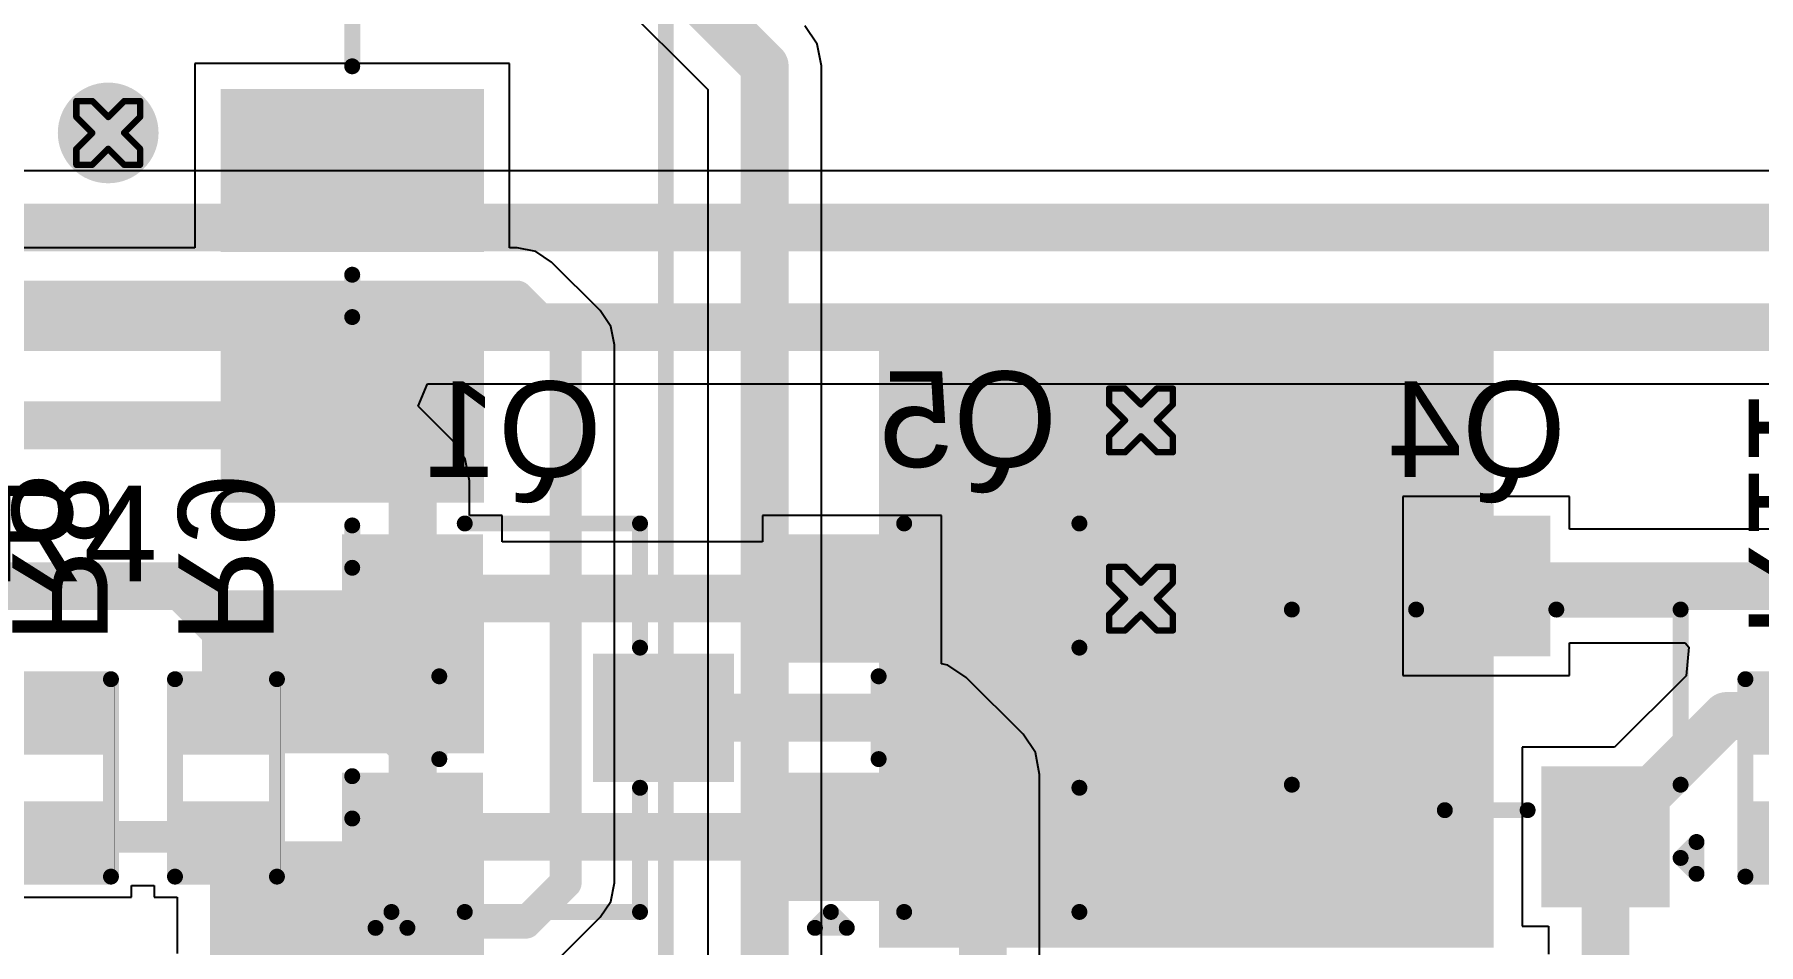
# Model space of a CAD drawing. Header units: inches. Extents: x -1 to 351, y 0 to 83.
# Drawn here: x 36.47 to 50.21, y 15.77 to 23.03 of the extents above; entities that cross this region are included whole.
import ezdxf

# ---------------------------------------------------------------- set-up
doc = ezdxf.new("R2010")
doc.units = ezdxf.units.IN
for name, color, linetype in [('Bottom Layer', 5, 'Continuous'), ('Bottom Overlay', 54, 'Continuous'), ('Bottom Paste', 16, 'Continuous'), ('Bottom Solder', 6, 'Continuous'), ('Drill Drawing', 1, 'Continuous'), ('Top Layer', 1, 'Continuous'), ('Top Overlay', 2, 'Continuous'), ('Top Paste', 8, 'Continuous'), ('Top Solder', 216, 'Continuous'), ('Via Holes', 16, 'Continuous')]:
    doc.layers.add(name, color=color, linetype=linetype)
doc.styles.add('Arial', font='', dxfattribs={"height": 0.2})
doc.styles.get('Arial').set_extended_font_data('Arial')

# ---------------------------------------------------------------- blocks, each defined once
blk = doc.blocks.new('BW16_7')
at = {"layer": 'Top Layer'}
for points in [[(-8.999982, 4.3999912), (-8.999982, 5.599988799999999), (-6.999986, 5.599988799999999), (-6.999986, 4.3999912)], [(-8.999982, 2.3999952), (-8.999982, 3.5999928), (-6.999986, 3.5999928), (-6.999986, 2.3999952)], [(1.049909, 3.6500054), (1.049909, -1.149985), (-3.7500814, -1.149985), (-3.7500814, 3.6500054)], [(-8.999982, 0.3999992), (-8.999982, 1.5999968), (-6.999986, 1.5999968), (-6.999986, 0.3999991999999999)], [(-8.999982, -1.5999968), (-8.999982, -0.3999991999999999), (-6.999986, -0.3999992), (-6.999986, -1.5999968)]]:
    blk.add_hatch(color=1, dxfattribs=at).paths.add_polyline_path(points)
at = {"layer": 'Top Paste'}
for points in [[(-8.999982, 4.3999912), (-8.999982, 5.599988799999999), (-6.999986, 5.599988799999999), (-6.999986, 4.3999912)], [(-8.999982, 2.3999952), (-8.999982, 3.5999928), (-6.999986, 3.5999928), (-6.999986, 2.3999952)], [(1.049909, 3.6500054), (1.049909, -1.149985), (-3.7500814, -1.149985), (-3.7500814, 3.6500054)], [(-8.999982, 0.3999992), (-8.999982, 1.5999968), (-6.999986, 1.5999968), (-6.999986, 0.3999991999999999)], [(-8.999982, -1.5999968), (-8.999982, -0.3999991999999999), (-6.999986, -0.3999992), (-6.999986, -1.5999968)]]:
    blk.add_hatch(color=8, dxfattribs=at).paths.add_polyline_path(points)
at = {"layer": 'Top Solder'}
for points in [[(-9.0499946, 4.3499786), (-9.0499946, 5.6500014), (-6.949973399999999, 5.6500014), (-6.949973399999999, 4.3499786)], [(-9.0499946, 2.3499826), (-9.0499946, 3.6500054), (-6.949973399999999, 3.6500054), (-6.949973399999999, 2.3499826)], [(1.0999216, 3.700017999999999), (1.099921599999999, -1.199997600000001), (-3.800094000000001, -1.199997599999999), (-3.800093999999999, 3.700018)], [(-9.0499946, 0.3499866), (-9.0499946, 1.6500094), (-6.949973399999999, 1.6500094), (-6.949973399999999, 0.3499865999999999)], [(-9.0499946, -1.6500094), (-9.0499946, -0.3499865999999999), (-6.949973399999999, -0.3499866), (-6.949973399999999, -1.6500094)]]:
    blk.add_hatch(color=216, dxfattribs=at).paths.add_polyline_path(points)
at = {"layer": 'Top Overlay', "const_width": 0.127}
for points in [[(-5.499861999999999, -6.999986), (-5.499861999999999, 7.999984)], [(-8.0000094, 5.831205), (-8.0000094, 6.168898)], [(-8.0000094, 3.8311836), (-8.0000094, 4.168902)], [(-8.0000094, 1.8311368), (-8.0000094, 2.168906)], [(-8.0000094, -0.1688084), (-8.0000094, 0.16891)]]:
    blk.add_lwpolyline(points, dxfattribs=at)
at = {"layer": 'Top Overlay', "const_width": 0.0635}
for points in [[(-8.0317594, 5.831205, 1), (-7.9682594, 5.831205, 1)], [(-8.0317594, 4.168902, 1), (-7.9682594, 4.168902, 1)], [(-8.0317594, 3.8311836, 1), (-7.9682594, 3.8311836, 1)], [(-8.0317594, 2.168906, 1), (-7.9682594, 2.168906, 1)], [(-8.0317594, 1.8311368, 1), (-7.9682594, 1.8311368, 1)], [(-8.0317594, 0.16891, 1), (-7.9682594, 0.16891, 1)], [(-8.0317594, -0.1688084, 1), (-7.9682594, -0.1688084, 1)]]:
    blk.add_lwpolyline(points, format="xyb", close=True, dxfattribs=at)
blk = doc.blocks.new('R___0402_B_38')
at = {"layer": 'Bottom Layer'}
for points in [[(-0.2413, 0.3175), (-0.2412999999999999, -0.3175), (-0.6985, -0.3175), (-0.6985, 0.3175)], [(0.6985, 0.3175), (0.6985, -0.3175), (0.2413, -0.3175), (0.2412999999999999, 0.3175)]]:
    blk.add_hatch(color=5, dxfattribs=at).paths.add_polyline_path(points)
at = {"layer": 'Bottom Paste'}
for points in [[(-0.2413, 0.3175), (-0.2412999999999999, -0.3175), (-0.6985, -0.3175), (-0.6985, 0.3175)], [(0.6985, 0.3175), (0.6985, -0.3175), (0.2413, -0.3175), (0.2412999999999999, 0.3175)]]:
    blk.add_hatch(color=16, dxfattribs=at).paths.add_polyline_path(points)
at = {"layer": 'Bottom Solder'}
for points in [[(-0.18629884, 0.37250116), (-0.1862988399999999, -0.37250116), (-0.75350116, -0.37250116), (-0.75350116, 0.37250116)], [(0.75350116, 0.37250116), (0.75350116, -0.37250116), (0.18629884, -0.37250116), (0.1862988399999999, 0.37250116)]]:
    blk.add_hatch(color=6, dxfattribs=at).paths.add_polyline_path(points)
at = {"layer": 'Bottom Overlay'}
for points, const_width in [([(-0.7874, -0.4064), (-0.7874, 0.4064)], 0.127), ([(0.7874, 0.4064), (-0.7874, 0.4064)], 0.127), ([(0.8128, 0.4318), (-0.8128, 0.4318)], 0.0032258), ([(0.7874, -0.4064), (0.7874, 0.4064)], 0.127), ([(0.7874, -0.4064), (-0.7874, -0.4064)], 0.127)]:
    blk.add_lwpolyline(points, dxfattribs=dict(at, const_width=const_width))
for points, const_width in [([(-0.8191499999999999, 0.4064, 1), (-0.7556499999999999, 0.4064, 1)], 0.0635), ([(-0.8191499999999999, 0.4064, 1), (-0.7556499999999999, 0.4064, 1)], 0.0635), ([(-0.81360518, 0.4318, 1), (-0.8119948199999999, 0.4318, 1)], 0.0016129), ([(0.7556499999999999, 0.4064, 1), (0.8191499999999999, 0.4064, 1)], 0.0635), ([(0.7556499999999999, 0.4064, 1), (0.8191499999999999, 0.4064, 1)], 0.0635), ([(0.8119948199999999, 0.4318, 1), (0.81360518, 0.4318, 1)], 0.0016129), ([(-0.8191499999999999, -0.4064, 1), (-0.7556499999999999, -0.4064, 1)], 0.0635), ([(-0.8191499999999999, -0.4064, 1), (-0.7556499999999999, -0.4064, 1)], 0.0635), ([(0.7556499999999999, -0.4064, 1), (0.8191499999999999, -0.4064, 1)], 0.0635), ([(0.7556499999999999, -0.4064, 1), (0.8191499999999999, -0.4064, 1)], 0.0635)]:
    blk.add_lwpolyline(points, format="xyb", close=True, dxfattribs=dict(at, const_width=const_width))
blk = doc.blocks.new('R___0402_B_39')
at = {"layer": 'Bottom Layer'}
for points in [[(-0.2413, 0.3175), (-0.2412999999999999, -0.3175), (-0.6985, -0.3175), (-0.6985, 0.3175)], [(0.6985, 0.3175), (0.6985, -0.3175), (0.2413, -0.3175), (0.2412999999999999, 0.3175)]]:
    blk.add_hatch(color=5, dxfattribs=at).paths.add_polyline_path(points)
at = {"layer": 'Bottom Paste'}
for points in [[(-0.2413, 0.3175), (-0.2412999999999999, -0.3175), (-0.6985, -0.3175), (-0.6985, 0.3175)], [(0.6985, 0.3175), (0.6985, -0.3175), (0.2413, -0.3175), (0.2412999999999999, 0.3175)]]:
    blk.add_hatch(color=16, dxfattribs=at).paths.add_polyline_path(points)
at = {"layer": 'Bottom Solder'}
for points in [[(-0.18629884, 0.37250116), (-0.1862988399999999, -0.37250116), (-0.75350116, -0.37250116), (-0.75350116, 0.37250116)], [(0.75350116, 0.37250116), (0.75350116, -0.37250116), (0.18629884, -0.37250116), (0.1862988399999999, 0.37250116)]]:
    blk.add_hatch(color=6, dxfattribs=at).paths.add_polyline_path(points)
at = {"layer": 'Bottom Overlay'}
for points, const_width in [([(-0.7874, -0.4064), (-0.7874, 0.4064)], 0.127), ([(0.7874, 0.4064), (-0.7874, 0.4064)], 0.127), ([(0.8128, 0.4318), (-0.8128, 0.4318)], 0.0032258), ([(0.7874, -0.4064), (0.7874, 0.4064)], 0.127), ([(0.7874, -0.4064), (-0.7874, -0.4064)], 0.127)]:
    blk.add_lwpolyline(points, dxfattribs=dict(at, const_width=const_width))
for points, const_width in [([(-0.8191499999999999, 0.4064, 1), (-0.7556499999999999, 0.4064, 1)], 0.0635), ([(-0.8191499999999999, 0.4064, 1), (-0.7556499999999999, 0.4064, 1)], 0.0635), ([(-0.81360518, 0.4318, 1), (-0.8119948199999999, 0.4318, 1)], 0.0016129), ([(0.7556499999999999, 0.4064, 1), (0.8191499999999999, 0.4064, 1)], 0.0635), ([(0.7556499999999999, 0.4064, 1), (0.8191499999999999, 0.4064, 1)], 0.0635), ([(0.8119948199999999, 0.4318, 1), (0.81360518, 0.4318, 1)], 0.0016129), ([(-0.8191499999999999, -0.4064, 1), (-0.7556499999999999, -0.4064, 1)], 0.0635), ([(-0.8191499999999999, -0.4064, 1), (-0.7556499999999999, -0.4064, 1)], 0.0635), ([(0.7556499999999999, -0.4064, 1), (0.8191499999999999, -0.4064, 1)], 0.0635), ([(0.7556499999999999, -0.4064, 1), (0.8191499999999999, -0.4064, 1)], 0.0635)]:
    blk.add_lwpolyline(points, format="xyb", close=True, dxfattribs=dict(at, const_width=const_width))
blk = doc.blocks.new('R___0402_B_40')
at = {"layer": 'Bottom Layer'}
for points in [[(-0.2413, 0.3175), (-0.2412999999999999, -0.3175), (-0.6985, -0.3175), (-0.6985, 0.3175)], [(0.6985, 0.3175), (0.6985, -0.3175), (0.2413, -0.3175), (0.2412999999999999, 0.3175)]]:
    blk.add_hatch(color=5, dxfattribs=at).paths.add_polyline_path(points)
at = {"layer": 'Bottom Paste'}
for points in [[(-0.2413, 0.3175), (-0.2412999999999999, -0.3175), (-0.6985, -0.3175), (-0.6985, 0.3175)], [(0.6985, 0.3175), (0.6985, -0.3175), (0.2413, -0.3175), (0.2412999999999999, 0.3175)]]:
    blk.add_hatch(color=16, dxfattribs=at).paths.add_polyline_path(points)
at = {"layer": 'Bottom Solder'}
for points in [[(-0.18629884, 0.37250116), (-0.1862988399999999, -0.37250116), (-0.75350116, -0.37250116), (-0.75350116, 0.37250116)], [(0.75350116, 0.37250116), (0.75350116, -0.37250116), (0.18629884, -0.37250116), (0.1862988399999999, 0.37250116)]]:
    blk.add_hatch(color=6, dxfattribs=at).paths.add_polyline_path(points)
at = {"layer": 'Bottom Overlay'}
for points, const_width in [([(-0.7874, -0.4064), (-0.7874, 0.4064)], 0.127), ([(0.7874, 0.4064), (-0.7874, 0.4064)], 0.127), ([(0.8128, 0.4318), (-0.8128, 0.4318)], 0.0032258), ([(0.7874, -0.4064), (0.7874, 0.4064)], 0.127), ([(0.7874, -0.4064), (-0.7874, -0.4064)], 0.127)]:
    blk.add_lwpolyline(points, dxfattribs=dict(at, const_width=const_width))
for points, const_width in [([(-0.8191499999999999, 0.4064, 1), (-0.7556499999999999, 0.4064, 1)], 0.0635), ([(-0.8191499999999999, 0.4064, 1), (-0.7556499999999999, 0.4064, 1)], 0.0635), ([(-0.81360518, 0.4318, 1), (-0.8119948199999999, 0.4318, 1)], 0.0016129), ([(0.7556499999999999, 0.4064, 1), (0.8191499999999999, 0.4064, 1)], 0.0635), ([(0.7556499999999999, 0.4064, 1), (0.8191499999999999, 0.4064, 1)], 0.0635), ([(0.8119948199999999, 0.4318, 1), (0.81360518, 0.4318, 1)], 0.0016129), ([(-0.8191499999999999, -0.4064, 1), (-0.7556499999999999, -0.4064, 1)], 0.0635), ([(-0.8191499999999999, -0.4064, 1), (-0.7556499999999999, -0.4064, 1)], 0.0635), ([(0.7556499999999999, -0.4064, 1), (0.8191499999999999, -0.4064, 1)], 0.0635), ([(0.7556499999999999, -0.4064, 1), (0.8191499999999999, -0.4064, 1)], 0.0635)]:
    blk.add_lwpolyline(points, format="xyb", close=True, dxfattribs=dict(at, const_width=const_width))
blk = doc.blocks.new('SOT_23_B_53')
at = {"layer": 'Bottom Layer'}
for points in [[(-1.36000109, 1.46000089), (-0.54000019, 1.46000089), (-0.54000019, 0.54000019), (-1.36000109, 0.54000019)], [(0.54000019, 1.46000089), (1.36000109, 1.46000089), (1.36000109, 0.54000019), (0.54000019, 0.54000019)], [(-0.41000045, -0.54000019), (0.41000045, -0.54000019), (0.41000045, -1.46000089), (-0.41000045, -1.46000089)]]:
    blk.add_hatch(color=5, dxfattribs=at).paths.add_polyline_path(points)
at = {"layer": 'Bottom Paste'}
for points in [[(-1.36000109, 1.46000089), (-0.54000019, 1.46000089), (-0.54000019, 0.54000019), (-1.36000109, 0.54000019)], [(0.54000019, 1.46000089), (1.36000109, 1.46000089), (1.36000109, 0.54000019), (0.54000019, 0.54000019)], [(-0.41000045, -0.54000019), (0.41000045, -0.54000019), (0.41000045, -1.46000089), (-0.41000045, -1.46000089)]]:
    blk.add_hatch(color=16, dxfattribs=at).paths.add_polyline_path(points)
at = {"layer": 'Bottom Solder'}
for points in [[(-1.46160109, 1.56160089), (-0.43840019, 1.56160089), (-0.43840019, 0.43840019), (-1.46160109, 0.43840019)], [(0.43840019, 1.56160089), (1.46160109, 1.56160089), (1.46160109, 0.43840019), (0.43840019, 0.43840019)], [(-0.51160045, -0.43840019), (0.51160045, -0.43840019), (0.51160045, -1.56160089), (-0.51160045, -1.56160089)]]:
    blk.add_hatch(color=6, dxfattribs=at).paths.add_polyline_path(points)
at = {"layer": 'Bottom Overlay', "const_width": 0.127}
for points in [[(-1.6764, 1.2954), (-1.5494, 1.1684)], [(-1.6764, 1.2954), (-1.6764, 1.0414)], [(-1.5494, 1.1684), (-1.6764, 1.0414)], [(-0.3302, 0.7874), (0.3302, 0.7874)], [(-1.5494, 0.5841999999999999), (-1.5494, -0.8128)], [(1.5494, 0.5841999999999999), (1.5494, -0.8128)], [(-1.5494, -0.8128), (-0.5588, -0.8128)], [(0.5588, -0.8128), (1.5494, -0.8128)]]:
    blk.add_lwpolyline(points, dxfattribs=at)
at = {"layer": 'Bottom Overlay', "const_width": 0.0635}
for points in [[(-1.70815, 1.2954, 1), (-1.64465, 1.2954, 1)], [(-1.70815, 1.2954, 1), (-1.64465, 1.2954, 1)], [(-1.70815, 1.0414, 1), (-1.64465, 1.0414, 1)], [(-1.70815, 1.0414, 1), (-1.64465, 1.0414, 1)], [(-1.58115, 1.1684, 1), (-1.51765, 1.1684, 1)], [(-1.58115, 1.1684, 1), (-1.51765, 1.1684, 1)], [(-0.36195, 0.7874, 1), (-0.29845, 0.7874, 1)], [(0.29845, 0.7874, 1), (0.36195, 0.7874, 1)], [(-1.58115, 0.5841999999999999, 1), (-1.51765, 0.5841999999999999, 1)], [(1.51765, 0.5841999999999999, 1), (1.58115, 0.5841999999999999, 1)], [(-1.58115, -0.8128, 1), (-1.51765, -0.8128, 1)], [(-1.58115, -0.8128, 1), (-1.51765, -0.8128, 1)], [(-0.5905499999999999, -0.8128, 1), (-0.52705, -0.8128, 1)], [(0.52705, -0.8128, 1), (0.5905499999999999, -0.8128, 1)], [(1.51765, -0.8128, 1), (1.58115, -0.8128, 1)], [(1.51765, -0.8128, 1), (1.58115, -0.8128, 1)]]:
    blk.add_lwpolyline(points, format="xyb", close=True, dxfattribs=at)
blk = doc.blocks.new('SOT_23_B_54')
at = {"layer": 'Bottom Layer'}
for points in [[(-1.36000109, 1.46000089), (-0.54000019, 1.46000089), (-0.54000019, 0.54000019), (-1.36000109, 0.54000019)], [(0.54000019, 1.46000089), (1.36000109, 1.46000089), (1.36000109, 0.54000019), (0.54000019, 0.54000019)], [(-0.41000045, -0.54000019), (0.41000045, -0.54000019), (0.41000045, -1.46000089), (-0.41000045, -1.46000089)]]:
    blk.add_hatch(color=5, dxfattribs=at).paths.add_polyline_path(points)
at = {"layer": 'Bottom Paste'}
for points in [[(-1.36000109, 1.46000089), (-0.54000019, 1.46000089), (-0.54000019, 0.54000019), (-1.36000109, 0.54000019)], [(0.54000019, 1.46000089), (1.36000109, 1.46000089), (1.36000109, 0.54000019), (0.54000019, 0.54000019)], [(-0.41000045, -0.54000019), (0.41000045, -0.54000019), (0.41000045, -1.46000089), (-0.41000045, -1.46000089)]]:
    blk.add_hatch(color=16, dxfattribs=at).paths.add_polyline_path(points)
at = {"layer": 'Bottom Solder'}
for points in [[(-1.46160109, 1.56160089), (-0.43840019, 1.56160089), (-0.43840019, 0.43840019), (-1.46160109, 0.43840019)], [(0.43840019, 1.56160089), (1.46160109, 1.56160089), (1.46160109, 0.43840019), (0.43840019, 0.43840019)], [(-0.51160045, -0.43840019), (0.51160045, -0.43840019), (0.51160045, -1.56160089), (-0.51160045, -1.56160089)]]:
    blk.add_hatch(color=6, dxfattribs=at).paths.add_polyline_path(points)
at = {"layer": 'Bottom Overlay', "const_width": 0.127}
for points in [[(-1.5494, 1.1684), (-1.6764, 1.2954)], [(-1.6764, 1.2954), (-1.6764, 1.0414)], [(-1.5494, 1.1684), (-1.6764, 1.0414)], [(0.3302, 0.7874), (-0.3302, 0.7874)], [(-1.5494, 0.5841999999999999), (-1.5494, -0.8128)], [(1.5494, 0.5841999999999999), (1.5494, -0.8128)], [(-0.5588, -0.8128), (-1.5494, -0.8128)], [(1.5494, -0.8128), (0.5588, -0.8128)]]:
    blk.add_lwpolyline(points, dxfattribs=at)
at = {"layer": 'Bottom Overlay', "const_width": 0.0635}
for points in [[(-1.70815, 1.2954, 1), (-1.64465, 1.2954, 1)], [(-1.70815, 1.2954, 1), (-1.64465, 1.2954, 1)], [(-1.70815, 1.0414, 1), (-1.64465, 1.0414, 1)], [(-1.70815, 1.0414, 1), (-1.64465, 1.0414, 1)], [(-1.58115, 1.1684, 1), (-1.51765, 1.1684, 1)], [(-1.58115, 1.1684, 1), (-1.51765, 1.1684, 1)], [(-0.36195, 0.7874, 1), (-0.29845, 0.7874, 1)], [(0.29845, 0.7874, 1), (0.36195, 0.7874, 1)], [(-1.58115, 0.5841999999999999, 1), (-1.51765, 0.5841999999999999, 1)], [(1.51765, 0.5841999999999999, 1), (1.58115, 0.5841999999999999, 1)], [(-1.58115, -0.8128, 1), (-1.51765, -0.8128, 1)], [(-1.58115, -0.8128, 1), (-1.51765, -0.8128, 1)], [(-0.5905499999999999, -0.8128, 1), (-0.52705, -0.8128, 1)], [(0.52705, -0.8128, 1), (0.5905499999999999, -0.8128, 1)], [(1.51765, -0.8128, 1), (1.58115, -0.8128, 1)], [(1.51765, -0.8128, 1), (1.58115, -0.8128, 1)]]:
    blk.add_lwpolyline(points, format="xyb", close=True, dxfattribs=at)
blk = doc.blocks.new('SOT_23_B_56')
at = {"layer": 'Bottom Layer'}
for points in [[(-1.36000109, 1.46000089), (-0.54000019, 1.46000089), (-0.54000019, 0.54000019), (-1.36000109, 0.54000019)], [(0.54000019, 1.46000089), (1.36000109, 1.46000089), (1.36000109, 0.54000019), (0.54000019, 0.54000019)], [(-0.41000045, -0.54000019), (0.41000045, -0.54000019), (0.41000045, -1.46000089), (-0.41000045, -1.46000089)]]:
    blk.add_hatch(color=5, dxfattribs=at).paths.add_polyline_path(points)
at = {"layer": 'Bottom Paste'}
for points in [[(-1.36000109, 1.46000089), (-0.54000019, 1.46000089), (-0.54000019, 0.54000019), (-1.36000109, 0.54000019)], [(0.54000019, 1.46000089), (1.36000109, 1.46000089), (1.36000109, 0.54000019), (0.54000019, 0.54000019)], [(-0.41000045, -0.54000019), (0.41000045, -0.54000019), (0.41000045, -1.46000089), (-0.41000045, -1.46000089)]]:
    blk.add_hatch(color=16, dxfattribs=at).paths.add_polyline_path(points)
at = {"layer": 'Bottom Solder'}
for points in [[(-1.46160109, 1.56160089), (-0.43840019, 1.56160089), (-0.43840019, 0.43840019), (-1.46160109, 0.43840019)], [(0.43840019, 1.56160089), (1.46160109, 1.56160089), (1.46160109, 0.43840019), (0.43840019, 0.43840019)], [(-0.51160045, -0.43840019), (0.51160045, -0.43840019), (0.51160045, -1.56160089), (-0.51160045, -1.56160089)]]:
    blk.add_hatch(color=6, dxfattribs=at).paths.add_polyline_path(points)
at = {"layer": 'Bottom Overlay', "const_width": 0.127}
for points in [[(-1.6764, 1.2954), (-1.5494, 1.1684)], [(-1.6764, 1.2954), (-1.6764, 1.0414)], [(-1.5494, 1.1684), (-1.6764, 1.0414)], [(-0.3302, 0.7874), (0.3302, 0.7874)], [(-1.5494, 0.5841999999999999), (-1.5494, -0.8128)], [(1.5494, 0.5841999999999999), (1.5494, -0.8128)], [(-1.5494, -0.8128), (-0.5588, -0.8128)], [(0.5588, -0.8128), (1.5494, -0.8128)]]:
    blk.add_lwpolyline(points, dxfattribs=at)
at = {"layer": 'Bottom Overlay', "const_width": 0.0635}
for points in [[(-1.70815, 1.2954, 1), (-1.64465, 1.2954, 1)], [(-1.70815, 1.2954, 1), (-1.64465, 1.2954, 1)], [(-1.70815, 1.0414, 1), (-1.64465, 1.0414, 1)], [(-1.70815, 1.0414, 1), (-1.64465, 1.0414, 1)], [(-1.58115, 1.1684, 1), (-1.51765, 1.1684, 1)], [(-1.58115, 1.1684, 1), (-1.51765, 1.1684, 1)], [(-0.36195, 0.7874, 1), (-0.29845, 0.7874, 1)], [(0.29845, 0.7874, 1), (0.36195, 0.7874, 1)], [(-1.58115, 0.5841999999999999, 1), (-1.51765, 0.5841999999999999, 1)], [(1.51765, 0.5841999999999999, 1), (1.58115, 0.5841999999999999, 1)], [(-1.58115, -0.8128, 1), (-1.51765, -0.8128, 1)], [(-1.58115, -0.8128, 1), (-1.51765, -0.8128, 1)], [(-0.5905499999999999, -0.8128, 1), (-0.52705, -0.8128, 1)], [(0.52705, -0.8128, 1), (0.5905499999999999, -0.8128, 1)], [(1.51765, -0.8128, 1), (1.58115, -0.8128, 1)], [(1.51765, -0.8128, 1), (1.58115, -0.8128, 1)]]:
    blk.add_lwpolyline(points, format="xyb", close=True, dxfattribs=at)

msp = doc.modelspace()

# ---------------------------------------------------------------- hatches: boundary and pattern name
at = {"layer": 'Bottom Layer'}
h = msp.add_hatch(color=5, dxfattribs=at)
edge = h.paths.add_edge_path()
edge.add_arc((37.05762464, 22.24804034), 0.2999994, 0, 360)
h = msp.add_hatch(color=5, dxfattribs=at)
edge = h.paths.add_edge_path()
edge.add_arc((45.29049362, 19.95502994), 0.2999994, 0, 360)
h = msp.add_hatch(color=5, dxfattribs=at)
edge = h.paths.add_edge_path()
edge.add_arc((45.29049362, 18.53348846), 0.2999994, 0, 360)
at = {"layer": 'Bottom Solder'}
h = msp.add_hatch(color=6, dxfattribs=at)
edge = h.paths.add_edge_path()
edge.add_arc((37.05762464, 22.24804034), 0.4015993999999999, 0, 360)
h = msp.add_hatch(color=6, dxfattribs=at)
edge = h.paths.add_edge_path()
edge.add_arc((45.29049362, 19.95502994), 0.4015993999999999, 0, 360)
h = msp.add_hatch(color=6, dxfattribs=at)
edge = h.paths.add_edge_path()
edge.add_arc((45.29049362, 18.53348846), 0.4015993999999999, 0, 360)
at = {"layer": 'Top Layer'}
h = msp.add_hatch(color=1, dxfattribs=at)
edge = h.paths.add_edge_path()
edge.add_arc((37.05762464, 22.24804034), 0.2999994, 0, 360)
h = msp.add_hatch(color=1, dxfattribs=at)
edge = h.paths.add_edge_path()
edge.add_arc((45.29049362, 19.95502994), 0.2999994, 0, 360)
h = msp.add_hatch(color=1, dxfattribs=at)
edge = h.paths.add_edge_path()
edge.add_arc((45.29049362, 18.53348846), 0.2999994, 0, 360)
at = {"layer": 'Top Solder'}
h = msp.add_hatch(color=216, dxfattribs=at)
edge = h.paths.add_edge_path()
edge.add_arc((37.05762464, 22.24804034), 0.4015993999999999, 0, 360)
h = msp.add_hatch(color=216, dxfattribs=at)
edge = h.paths.add_edge_path()
edge.add_arc((45.29049362, 19.95502994), 0.4015993999999999, 0, 360)
h = msp.add_hatch(color=216, dxfattribs=at)
edge = h.paths.add_edge_path()
edge.add_arc((45.29049362, 18.53348846), 0.4015993999999999, 0, 360)
at = {"layer": 'Via Holes'}
h = msp.add_hatch(color=7, dxfattribs=at)
edge = h.paths.add_edge_path()
edge.add_arc((37.05762464, 22.24804034), 0.1499997, 0, 360)
h = msp.add_hatch(color=7, dxfattribs=at)
edge = h.paths.add_edge_path()
edge.add_arc((45.29049362, 19.95502994), 0.1499997, 0, 360)
h = msp.add_hatch(color=7, dxfattribs=at)
edge = h.paths.add_edge_path()
edge.add_arc((45.29049362, 18.53348846), 0.1499997, 0, 360)

# ---------------------------------------------------------------- linework, layer by layer
at = {"layer": 'Bottom Layer'}
for p, q in [((65.7840569, 21.94610038), (26.90310596, 21.94610038)), ((39.52936722, 20.06852222), (39.60301706, 20.24632222)), ((39.60301706, 20.24632222), (52.61856125999999, 20.24632222)), ((39.80472354, 19.7931659), (39.52936722, 20.06852222)), ((39.90296566, 19.64613546), (39.80472354, 19.7931659)), ((39.93746648, 19.47269918), (39.90296566, 19.64613546)), ((39.93746394, 19.47268648), (39.93746648, 19.47269918)), ((39.93746394, 19.19740636), (39.93746394, 19.47268648)), ((48.70665646, 19.34740606), (47.3786581, 19.34740606)), ((47.3786581, 19.34740606), (47.3786581, 17.9194079)), ((48.70665646, 19.0866141), (48.70665646, 19.34740606)), ((40.1982559, 19.19740636), (39.93746394, 19.19740636)), ((40.1982559, 18.98665494), (40.1982559, 19.19740636)), ((43.70077874, 19.19748764), (42.27278058, 19.19748764)), ((42.27278058, 19.19748764), (42.27278058, 18.98665494)), ((43.70077874, 18.0121179), (43.70077874, 19.19748764)), ((42.27278058, 18.98665494), (40.1982559, 18.98665494)), ((51.52277986, 19.0866141), (48.70665646, 19.0866141)), ((48.70665646, 17.9194079), (48.70665646, 18.18019986)), ((48.70665646, 18.18019986), (49.62960102, 18.18019986)), ((49.62960102, 18.18019986), (49.65732004, 18.14581334)), ((49.65732004, 18.14581334), (49.6361466, 17.91782802)), ((43.75107074, 18.00211538), (43.70077874, 18.0121179)), ((43.89810118, 17.90387326), (43.75107074, 18.00211538)), ((44.35011703999999, 17.4518574), (43.89810118, 17.90387326)), ((47.3786581, 17.9194079), (48.70665646, 17.9194079)), ((49.63614406, 17.91782294), (49.06572356, 17.34740498)), ((49.6361466, 17.91782802), (49.63614406, 17.91782294)), ((44.44835916, 17.30482696), (44.35011703999999, 17.4518574)), ((49.06572356, 17.34740498), (48.32865874, 17.34740498)), ((48.32865874, 17.34740498), (48.32865874, 15.91940682)), ((44.48285744, 17.13139068), (44.44835916, 17.30482696)), ((44.48285744, 14.81164424), (44.48285744, 17.13139068)), ((37.24474644, 16.1508059), (37.24474644, 16.24494084)), ((37.24474644, 16.24494084), (37.42498992, 16.24494084)), ((37.42498992, 16.24494084), (37.42498992, 16.1508059)), ((36.10174644, 16.1508059), (37.24474644, 16.1508059)), ((37.42498992, 16.1508059), (37.60802486, 16.1508059)), ((37.60802486, 16.1508059), (37.60802486, 15.70179232)), ((48.32865874, 15.91940682), (48.5394508, 15.91940682)), ((48.5394508, 15.91940682), (48.5394508, 15.69681646))]:
    msp.add_line(p, q, dxfattribs=at)
for points, const_width in [([(26.90309326, 21.49289326), (65.7840569, 21.49289326)], 0.3809999999999999), ([(27.38320406, 20.69952934), (52.80628758, 20.69952934)], 0.3809999999999999), ([(27.79407192, 19.91555326), (39.04140274, 19.91555326)], 0.3809999999999999), ([(39.04140274, 19.91555326), (39.48425682, 19.47269918)], 0.3809999999999999), ([(39.48425682, 18.53340718), (39.48425682, 19.47269918)], 0.3809999999999999), ([(34.1669624, 18.63340698), (37.64708498, 18.63340698)], 0.3809999999999999), ([(37.64708498, 18.63340698), (37.99648992, 18.28400204)], 0.3809999999999999), ([(39.48425682, 18.53340718), (39.48429745999999, 18.53344782)], 0.3809999999999999), ([(39.48429745999999, 18.53344782), (42.98673901999999, 18.53344782)], 0.3809999999999999), ([(42.98673901999999, 18.53344782), (42.98677966, 18.53348846)], 0.3809999999999999), ([(48.04265728, 18.63340698), (51.52277986, 18.63340698)], 0.3809999999999999), ([(37.99648992, 17.5732059), (37.99648992, 18.28400204)], 0.3809999999999999), ([(36.05676304, 17.5732059), (36.67324644, 17.5732059)], 0.3809999999999999), ([(37.99648992, 17.5732059), (39.27149372, 17.5732059)], 0.3809999999999999), ([(39.27149372, 17.5732059), (39.48425682, 17.3604428)], 0.3809999999999999), ([(41.4842579, 17.58340654), (43.57763446, 17.58340654)], 0.3809999999999999), ([(43.57763446, 17.58340654), (44.02965031999999, 17.13139068)], 0.3809999999999999), ([(49.26215954, 16.90290752), (49.95661585999999, 17.59736384)], 0.3809999999999999), ([(49.95661585999999, 17.59736384), (50.54894132, 17.59736384)], 0.3809999999999999), ([(39.48425682, 16.6334059), (39.48425682, 17.3604428)], 0.3809999999999999), ([(44.02965031999999, 14.81163154), (44.02965031999999, 17.13139068)], 0.3809999999999999), ([(48.99265792, 16.6834058), (49.21215964, 16.90290752)], 0.3809999999999999), ([(49.21215964, 16.90290752), (49.26215954, 16.90290752)], 0.3809999999999999), ([(39.48425682, 16.6334059), (42.98669838, 16.6334059)], 0.3809999999999999), ([(48.99265792, 14.78234534), (48.99265792, 16.6834058)], 0.3809999999999999), ([(48.99265792, 16.6334059), (48.99265792, 16.6834058)], 0.3809999999999999), ([(48.99265792, 16.6334059), (48.99265792, 16.6834058)], 0.3809999999999999), ([(36.67324644, 16.6334059), (37.99648992, 16.6334059)], 0.254), ([(37.99648992, 14.44281846), (37.99648992, 16.6334059)], 0.254)]:
    msp.add_lwpolyline(points, dxfattribs=dict(at, const_width=const_width))
for points, const_width in [([(38.94615274, 19.91555326, 1), (39.13665274, 19.91555326, 1)], 0.1905), ([(38.94615274, 19.91555326, 1), (39.13665274, 19.91555326, 1)], 0.1905), ([(39.38900682, 19.47269918, 1), (39.57950682, 19.47269918, 1)], 0.1905), ([(39.38900682, 19.47269918, 1), (39.57950682, 19.47269918, 1)], 0.1905), ([(37.55183498, 18.63340698, 1), (37.74233498, 18.63340698, 1)], 0.1905), ([(37.55183498, 18.63340698, 1), (37.74233498, 18.63340698, 1)], 0.1905), ([(39.38900682, 18.53340718, 1), (39.57950682, 18.53340718, 1)], 0.1905), ([(39.38900682, 18.53340718, 1), (39.57950682, 18.53340718, 1)], 0.1905), ([(39.38904746, 18.53344782, 1), (39.57954746, 18.53344782, 1)], 0.1905), ([(39.38904746, 18.53344782, 1), (39.57954746, 18.53344782, 1)], 0.1905), ([(42.89148901999999, 18.53344782, 1), (43.08198902, 18.53344782, 1)], 0.1905), ([(42.89148901999999, 18.53344782, 1), (43.08198902, 18.53344782, 1)], 0.1905), ([(42.89152966, 18.53348846, 1), (43.08202966, 18.53348846, 1)], 0.1905), ([(47.94740727999999, 18.63340698, 1), (48.13790728, 18.63340698, 1)], 0.1905), ([(37.90123991999999, 18.28400204, 1), (38.09173991999999, 18.28400204, 1)], 0.1905), ([(37.90123991999999, 18.28400204, 1), (38.09173991999999, 18.28400204, 1)], 0.1905), ([(36.57799644, 17.5732059, 1), (36.76849644, 17.5732059, 1)], 0.1905), ([(37.90123991999999, 17.5732059, 1), (38.09173991999999, 17.5732059, 1)], 0.1905), ([(37.90123991999999, 17.5732059, 1), (38.09173991999999, 17.5732059, 1)], 0.1905), ([(39.17624372, 17.5732059, 1), (39.36674372, 17.5732059, 1)], 0.1905), ([(39.17624372, 17.5732059, 1), (39.36674372, 17.5732059, 1)], 0.1905), ([(41.3890079, 17.58340654, 1), (41.5795079, 17.58340654, 1)], 0.1905), ([(43.48238446, 17.58340654, 1), (43.67288446, 17.58340654, 1)], 0.1905), ([(43.48238446, 17.58340654, 1), (43.67288446, 17.58340654, 1)], 0.1905), ([(49.86136586, 17.59736384, 1), (50.05186586, 17.59736384, 1)], 0.1905), ([(49.86136586, 17.59736384, 1), (50.05186586, 17.59736384, 1)], 0.1905), ([(39.38900682, 17.3604428, 1), (39.57950682, 17.3604428, 1)], 0.1905), ([(39.38900682, 17.3604428, 1), (39.57950682, 17.3604428, 1)], 0.1905), ([(43.93440032, 17.13139068, 1), (44.12490032, 17.13139068, 1)], 0.1905), ([(43.93440032, 17.13139068, 1), (44.12490032, 17.13139068, 1)], 0.1905), ([(49.11690964, 16.90290752, 1), (49.30740964, 16.90290752, 1)], 0.1905), ([(49.11690964, 16.90290752, 1), (49.30740964, 16.90290752, 1)], 0.1905), ([(49.16690954, 16.90290752, 1), (49.35740953999999, 16.90290752, 1)], 0.1905), ([(49.16690954, 16.90290752, 1), (49.35740953999999, 16.90290752, 1)], 0.1905), ([(39.38900682, 16.6334059, 1), (39.57950682, 16.6334059, 1)], 0.1905), ([(39.38900682, 16.6334059, 1), (39.57950682, 16.6334059, 1)], 0.1905), ([(42.89144838, 16.6334059, 1), (43.08194838, 16.6334059, 1)], 0.1905), ([(48.89740792, 16.6834058, 1), (49.08790792, 16.6834058, 1)], 0.1905), ([(48.89740792, 16.6834058, 1), (49.08790792, 16.6834058, 1)], 0.1905), ([(48.89740792, 16.6834058, 1), (49.08790792, 16.6834058, 1)], 0.1905), ([(48.89740792, 16.6834058, 1), (49.08790792, 16.6834058, 1)], 0.1905), ([(48.89740792, 16.6334059, 1), (49.08790792, 16.6334059, 1)], 0.1905), ([(48.89740792, 16.6334059, 1), (49.08790792, 16.6334059, 1)], 0.1905), ([(36.60974644, 16.6334059, 1), (36.73674644, 16.6334059, 1)], 0.127), ([(37.93298992, 16.6334059, 1), (38.05998992, 16.6334059, 1)], 0.127), ([(37.93298992, 16.6334059, 1), (38.05998992, 16.6334059, 1)], 0.127)]:
    msp.add_lwpolyline(points, format="xyb", close=True, dxfattribs=dict(at, const_width=const_width))
at = {"layer": 'Drill Drawing', "const_width": 0.0508}
for points in [[(36.80362464, 22.37504034), (36.80362464, 22.50204034)], [(36.80362464, 22.50204034), (36.93062464, 22.50204034)], [(36.93062464, 22.50204034), (37.05762464, 22.37504034)], [(37.05762464, 22.37504034), (37.18462464, 22.50204034)], [(37.18462464, 22.50204034), (37.31162464, 22.50204034)], [(37.31162464, 22.37504034), (37.31162464, 22.50204034)], [(36.80362464, 22.37504034), (36.93062464, 22.24804034)], [(36.80362464, 22.12104034), (36.93062464, 22.24804034)], [(37.18462464, 22.24804034), (37.31162464, 22.37504034)], [(37.18462464, 22.24804034), (37.31162464, 22.12104034)], [(36.80362464, 21.99404034), (36.80362464, 22.12104034)], [(36.93062464, 21.99404034), (37.05762464, 22.12104034)], [(37.05762464, 22.12104034), (37.18462464, 21.99404034)], [(37.31162464, 21.99404034), (37.31162464, 22.12104034)], [(36.80362464, 21.99404034), (36.93062464, 21.99404034)], [(37.18462464, 21.99404034), (37.31162464, 21.99404034)], [(45.03649361999999, 20.08202994), (45.03649361999999, 20.20902994)], [(45.03649361999999, 20.20902994), (45.16349362, 20.20902994)], [(45.16349362, 20.20902994), (45.29049362, 20.08202994)], [(45.29049362, 20.08202994), (45.41749361999999, 20.20902994)], [(45.41749361999999, 20.20902994), (45.54449362, 20.20902994)], [(45.54449362, 20.08202994), (45.54449362, 20.20902994)], [(45.03649361999999, 20.08202994), (45.16349362, 19.95502994)], [(45.41749361999999, 19.95502994), (45.54449362, 20.08202994)], [(45.03649361999999, 19.82802994), (45.16349362, 19.95502994)], [(45.41749361999999, 19.95502994), (45.54449362, 19.82802994)], [(45.03649361999999, 19.70102994), (45.03649361999999, 19.82802994)], [(45.16349362, 19.70102994), (45.29049362, 19.82802994)], [(45.29049362, 19.82802994), (45.41749361999999, 19.70102994)], [(45.54449362, 19.70102994), (45.54449362, 19.82802994)], [(45.03649361999999, 19.70102994), (45.16349362, 19.70102994)], [(45.41749361999999, 19.70102994), (45.54449362, 19.70102994)], [(45.03649361999999, 18.66048846), (45.03649361999999, 18.78748846)], [(45.03649361999999, 18.78748846), (45.16349362, 18.78748846)], [(45.16349362, 18.78748846), (45.29049362, 18.66048846)], [(45.29049362, 18.66048846), (45.41749361999999, 18.78748846)], [(45.41749361999999, 18.78748846), (45.54449362, 18.78748846)], [(45.54449362, 18.66048846), (45.54449362, 18.78748846)], [(45.03649361999999, 18.66048846), (45.16349362, 18.53348846)], [(45.03649361999999, 18.40648846), (45.16349362, 18.53348846)], [(45.41749361999999, 18.53348846), (45.54449362, 18.66048846)], [(45.41749361999999, 18.53348846), (45.54449362, 18.40648846)], [(45.03649361999999, 18.27948846), (45.03649361999999, 18.40648846)], [(45.16349362, 18.27948846), (45.29049362, 18.40648846)], [(45.29049362, 18.40648846), (45.41749361999999, 18.27948846)], [(45.54449362, 18.27948846), (45.54449362, 18.40648846)], [(45.03649361999999, 18.27948846), (45.16349362, 18.27948846)], [(45.41749361999999, 18.27948846), (45.54449362, 18.27948846)]]:
    msp.add_lwpolyline(points, dxfattribs=at)
at = {"layer": 'Drill Drawing', "const_width": 0.0254}
for points in [[(36.79092463999999, 22.50204034, 1), (36.81632464, 22.50204034, 1)], [(36.79092463999999, 22.50204034, 1), (36.81632464, 22.50204034, 1)], [(36.91792464, 22.50204034, 1), (36.94332463999999, 22.50204034, 1)], [(36.91792464, 22.50204034, 1), (36.94332463999999, 22.50204034, 1)], [(37.17192464, 22.50204034, 1), (37.19732464, 22.50204034, 1)], [(37.17192464, 22.50204034, 1), (37.19732464, 22.50204034, 1)], [(37.29892464, 22.50204034, 1), (37.32432464, 22.50204034, 1)], [(37.29892464, 22.50204034, 1), (37.32432464, 22.50204034, 1)], [(36.79092463999999, 22.37504034, 1), (36.81632464, 22.37504034, 1)], [(36.79092463999999, 22.37504034, 1), (36.81632464, 22.37504034, 1)], [(36.91792464, 22.24804034, 1), (36.94332463999999, 22.24804034, 1)], [(36.91792464, 22.24804034, 1), (36.94332463999999, 22.24804034, 1)], [(37.04492464, 22.37504034, 1), (37.07032464, 22.37504034, 1)], [(37.04492464, 22.37504034, 1), (37.07032464, 22.37504034, 1)], [(37.17192464, 22.24804034, 1), (37.19732464, 22.24804034, 1)], [(37.17192464, 22.24804034, 1), (37.19732464, 22.24804034, 1)], [(37.29892464, 22.37504034, 1), (37.32432464, 22.37504034, 1)], [(37.29892464, 22.37504034, 1), (37.32432464, 22.37504034, 1)], [(36.79092463999999, 22.12104034, 1), (36.81632464, 22.12104034, 1)], [(36.79092463999999, 22.12104034, 1), (36.81632464, 22.12104034, 1)], [(37.04492464, 22.12104034, 1), (37.07032464, 22.12104034, 1)], [(37.04492464, 22.12104034, 1), (37.07032464, 22.12104034, 1)], [(37.29892464, 22.12104034, 1), (37.32432464, 22.12104034, 1)], [(37.29892464, 22.12104034, 1), (37.32432464, 22.12104034, 1)], [(36.79092463999999, 21.99404034, 1), (36.81632464, 21.99404034, 1)], [(36.79092463999999, 21.99404034, 1), (36.81632464, 21.99404034, 1)], [(36.91792464, 21.99404034, 1), (36.94332463999999, 21.99404034, 1)], [(36.91792464, 21.99404034, 1), (36.94332463999999, 21.99404034, 1)], [(37.17192464, 21.99404034, 1), (37.19732464, 21.99404034, 1)], [(37.17192464, 21.99404034, 1), (37.19732464, 21.99404034, 1)], [(37.29892464, 21.99404034, 1), (37.32432464, 21.99404034, 1)], [(37.29892464, 21.99404034, 1), (37.32432464, 21.99404034, 1)], [(45.02379362, 20.20902994, 1), (45.04919362, 20.20902994, 1)], [(45.02379362, 20.20902994, 1), (45.04919362, 20.20902994, 1)], [(45.15079361999999, 20.20902994, 1), (45.17619362, 20.20902994, 1)], [(45.15079361999999, 20.20902994, 1), (45.17619362, 20.20902994, 1)], [(45.40479362, 20.20902994, 1), (45.43019362, 20.20902994, 1)], [(45.40479362, 20.20902994, 1), (45.43019362, 20.20902994, 1)], [(45.53179362, 20.20902994, 1), (45.55719362, 20.20902994, 1)], [(45.53179362, 20.20902994, 1), (45.55719362, 20.20902994, 1)], [(45.02379362, 20.08202994, 1), (45.04919362, 20.08202994, 1)], [(45.02379362, 20.08202994, 1), (45.04919362, 20.08202994, 1)], [(45.27779362, 20.08202994, 1), (45.30319361999999, 20.08202994, 1)], [(45.27779362, 20.08202994, 1), (45.30319361999999, 20.08202994, 1)], [(45.53179362, 20.08202994, 1), (45.55719362, 20.08202994, 1)], [(45.53179362, 20.08202994, 1), (45.55719362, 20.08202994, 1)], [(45.15079361999999, 19.95502994, 1), (45.17619362, 19.95502994, 1)], [(45.15079361999999, 19.95502994, 1), (45.17619362, 19.95502994, 1)], [(45.40479362, 19.95502994, 1), (45.43019362, 19.95502994, 1)], [(45.40479362, 19.95502994, 1), (45.43019362, 19.95502994, 1)], [(45.02379362, 19.82802994, 1), (45.04919362, 19.82802994, 1)], [(45.02379362, 19.82802994, 1), (45.04919362, 19.82802994, 1)], [(45.27779362, 19.82802994, 1), (45.30319361999999, 19.82802994, 1)], [(45.27779362, 19.82802994, 1), (45.30319361999999, 19.82802994, 1)], [(45.53179362, 19.82802994, 1), (45.55719362, 19.82802994, 1)], [(45.53179362, 19.82802994, 1), (45.55719362, 19.82802994, 1)], [(45.02379362, 19.70102994, 1), (45.04919362, 19.70102994, 1)], [(45.02379362, 19.70102994, 1), (45.04919362, 19.70102994, 1)], [(45.15079361999999, 19.70102994, 1), (45.17619362, 19.70102994, 1)], [(45.15079361999999, 19.70102994, 1), (45.17619362, 19.70102994, 1)], [(45.40479362, 19.70102994, 1), (45.43019362, 19.70102994, 1)], [(45.40479362, 19.70102994, 1), (45.43019362, 19.70102994, 1)], [(45.53179362, 19.70102994, 1), (45.55719362, 19.70102994, 1)], [(45.53179362, 19.70102994, 1), (45.55719362, 19.70102994, 1)], [(45.02379362, 18.78748846, 1), (45.04919362, 18.78748846, 1)], [(45.02379362, 18.78748846, 1), (45.04919362, 18.78748846, 1)], [(45.15079361999999, 18.78748846, 1), (45.17619362, 18.78748846, 1)], [(45.15079361999999, 18.78748846, 1), (45.17619362, 18.78748846, 1)], [(45.40479362, 18.78748846, 1), (45.43019362, 18.78748846, 1)], [(45.40479362, 18.78748846, 1), (45.43019362, 18.78748846, 1)], [(45.53179362, 18.78748846, 1), (45.55719362, 18.78748846, 1)], [(45.53179362, 18.78748846, 1), (45.55719362, 18.78748846, 1)], [(45.02379362, 18.66048846, 1), (45.04919362, 18.66048846, 1)], [(45.02379362, 18.66048846, 1), (45.04919362, 18.66048846, 1)], [(45.15079361999999, 18.53348846, 1), (45.17619362, 18.53348846, 1)], [(45.15079361999999, 18.53348846, 1), (45.17619362, 18.53348846, 1)], [(45.27779362, 18.66048846, 1), (45.30319361999999, 18.66048846, 1)], [(45.27779362, 18.66048846, 1), (45.30319361999999, 18.66048846, 1)], [(45.40479362, 18.53348846, 1), (45.43019362, 18.53348846, 1)], [(45.40479362, 18.53348846, 1), (45.43019362, 18.53348846, 1)], [(45.53179362, 18.66048846, 1), (45.55719362, 18.66048846, 1)], [(45.53179362, 18.66048846, 1), (45.55719362, 18.66048846, 1)], [(45.02379362, 18.40648846, 1), (45.04919362, 18.40648846, 1)], [(45.02379362, 18.40648846, 1), (45.04919362, 18.40648846, 1)], [(45.27779362, 18.40648846, 1), (45.30319361999999, 18.40648846, 1)], [(45.27779362, 18.40648846, 1), (45.30319361999999, 18.40648846, 1)], [(45.53179362, 18.40648846, 1), (45.55719362, 18.40648846, 1)], [(45.53179362, 18.40648846, 1), (45.55719362, 18.40648846, 1)], [(45.02379362, 18.27948846, 1), (45.04919362, 18.27948846, 1)], [(45.02379362, 18.27948846, 1), (45.04919362, 18.27948846, 1)], [(45.15079361999999, 18.27948846, 1), (45.17619362, 18.27948846, 1)], [(45.15079361999999, 18.27948846, 1), (45.17619362, 18.27948846, 1)], [(45.40479362, 18.27948846, 1), (45.43019362, 18.27948846, 1)], [(45.40479362, 18.27948846, 1), (45.43019362, 18.27948846, 1)], [(45.53179362, 18.27948846, 1), (45.55719362, 18.27948846, 1)], [(45.53179362, 18.27948846, 1), (45.55719362, 18.27948846, 1)]]:
    msp.add_lwpolyline(points, format="xyb", close=True, dxfattribs=at)
at = {"layer": 'Top Layer'}
for p, q in [((40.9374467, 23.49499238), (41.83779288, 22.59464874)), ((42.70970884, 22.9558088), (42.61146672, 23.10283924)), ((42.74420966, 22.78237252), (42.70970884, 22.9558088)), ((40.2569045, 22.8022023), (37.7489085, 22.8022023)), ((37.7489085, 22.8022023), (37.7489085, 21.33179376)), ((40.2569045, 21.33179376), (40.2569045, 22.8022023)), ((42.74420712, 22.78235982), (42.74420966, 22.78237252)), ((42.74420712, 15.53119576), (42.74420712, 22.78235982)), ((41.83779288, 22.59464874), (41.83779288, 15.34346944)), ((37.7489085, 21.33179376), (35.58592578, 21.33179376)), ((40.31786704, 21.33179376), (40.2569045, 21.33179376)), ((40.46652562, 21.30222308), (40.31786704, 21.33179376)), ((40.5925528, 21.21801446), (40.46652562, 21.30222308)), ((40.97938972, 20.83117754), (40.5925528, 21.21801446)), ((41.06359834, 20.70515036), (40.97938972, 20.83117754)), ((41.09316902, 20.55649178), (41.06359834, 20.70515036)), ((41.09316902, 16.26689914), (41.09316902, 20.55649178)), ((41.06359834, 16.11824056), (41.09316902, 16.26689914)), ((40.97938972, 15.99221338), (41.06359834, 16.11824056)), ((40.66070608, 15.67352974), (40.97938972, 15.99221338))]:
    msp.add_line(p, q, dxfattribs=at)
for points, const_width in [([(41.12517302, 23.9481995), (42.291, 22.78237252)], 0.3809999999999999), ([(42.291, 15.34346944), (42.291, 22.78237252)], 0.3809999999999999), ([(35.42501932, 20.9433287), (40.31786704, 20.9433287)], 0.254), ([(40.31786704, 20.9433287), (40.70470396, 20.55649178)], 0.254), ([(40.70470396, 16.26689914), (40.70470396, 20.55649178)], 0.254), ([(35.64072628, 19.9482075), (39.0029065, 19.9482075)], 0.254), ([(40.38602032, 15.9482155), (40.70470396, 16.26689914)], 0.254), ([(39.0029065, 15.9482155), (40.38602032, 15.9482155)], 0.254)]:
    msp.add_lwpolyline(points, dxfattribs=dict(at, const_width=const_width))
for points, const_width in [([(42.19575, 22.78237252, 1), (42.38625, 22.78237252, 1)], 0.1905), ([(42.19575, 22.78237252, 1), (42.38625, 22.78237252, 1)], 0.1905), ([(40.25436704, 20.9433287, 1), (40.38136703999999, 20.9433287, 1)], 0.127), ([(40.25436704, 20.9433287, 1), (40.38136703999999, 20.9433287, 1)], 0.127), ([(40.64120396, 20.55649178, 1), (40.76820395999999, 20.55649178, 1)], 0.127), ([(40.64120396, 20.55649178, 1), (40.76820395999999, 20.55649178, 1)], 0.127), ([(38.9394065, 19.9482075, 1), (39.0664065, 19.9482075, 1)], 0.127), ([(40.64120396, 16.26689914, 1), (40.76820395999999, 16.26689914, 1)], 0.127), ([(40.64120396, 16.26689914, 1), (40.76820395999999, 16.26689914, 1)], 0.127), ([(38.9394065, 15.9482155, 1), (39.0664065, 15.9482155, 1)], 0.127), ([(40.32252032, 15.9482155, 1), (40.44952032, 15.9482155, 1)], 0.127), ([(40.32252032, 15.9482155, 1), (40.44952032, 15.9482155, 1)], 0.127)]:
    msp.add_lwpolyline(points, format="xyb", close=True, dxfattribs=dict(at, const_width=const_width))

# ---------------------------------------------------------------- block references
msp.add_blockref('BW16_7', (47.0028905, 16.9482135))
for name, p, rotation in [('SOT_23_B_56', (40.48425736, 17.58340654), 90), ('SOT_23_B_53', (43.9867802, 17.58348782), 90), ('SOT_23_B_54', (48.04265728, 17.63340644), 180), ('R___0402_B_40', (36.67324644, 17.1033059), 270), ('R___0402_B_39', (37.99648992, 17.1033059), 270), ('R___0402_B_38', (50.51523297999999, 17.1033059), 270)]:
    msp.add_blockref(name, p, dxfattribs=dict(rotation=rotation))

# ---------------------------------------------------------------- texts
at = {"layer": 'Bottom Overlay', "style": 'Arial', "text_generation_flag": 2}
for s, p in [('Q5', (44.62157446, 19.58341524)), ('Q1', (40.99217354, 19.5039615)), ('Q4', (48.67737026, 19.5039615))]:
    msp.add_text(s, height=0.7619999999999999, dxfattribs=at).set_placement(p)
for s, p in [('R11', (50.13435744, 18.22201588)), ('R8', (36.29227438, 18.17468298)), ('R9', (37.61561184, 18.17468298))]:
    msp.add_text(s, height=0.7619999999999999, rotation=270, dxfattribs=at).set_placement(p)
at = {"layer": 'Top Overlay', "style": 'Arial'}
msp.add_text('R4', height=0.7619999999999999, dxfattribs=at).set_placement((36.09169566, 18.6722131))

doc.saveas('drawing.dxf')
